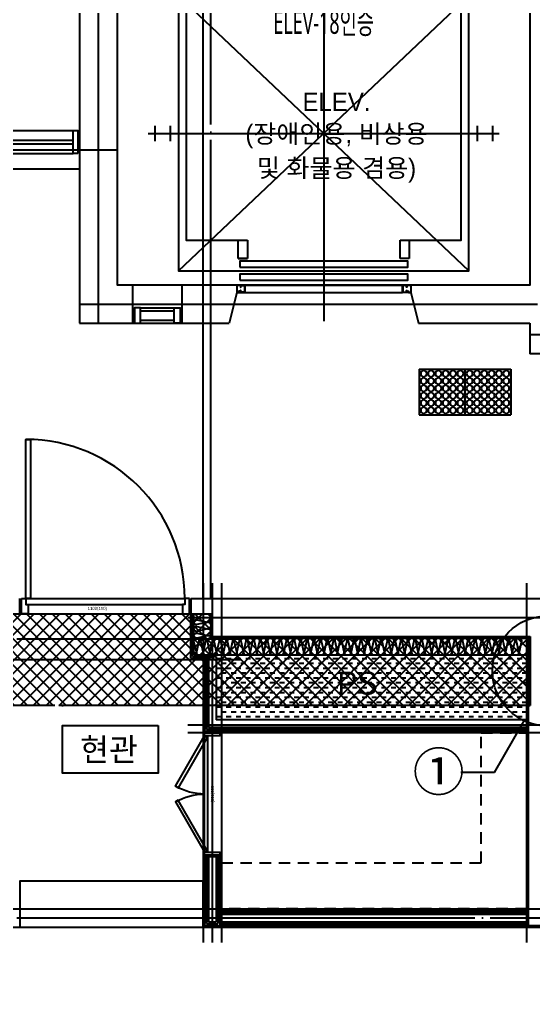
# Model space of a CAD drawing. Header units: millimetres. Extents: x -24416 to 92204, y -190080 to 23760.
# Drawn here: x 65863 to 69224, y -173739 to -167242 of the extents above; entities that cross this region are included whole.
import ezdxf
from ezdxf.enums import TextEntityAlignment as Align

# ---------------------------------------------------------------- set-up
doc = ezdxf.new("R2010")
doc.units = ezdxf.units.MM
doc.header["$LTSCALE"] = 50
for name, pattern in [('AUDIT_D_220706163347-0', [0]), ('CEN', [62, 60, -1, 0, -1]), ('HID', [2.5, 1.5, -1])]:
    doc.linetypes.add(name, pattern=pattern)
doc.layers.get('defpoints').update_dxf_attribs({"color": 139})
for name, color, linetype in [('A-SOL252', 252, 'Continuous'), ('AA-단열-바닥-욕실', 30, 'Continuous'), ('ARDM', 7, 'Continuous'), ('CEN_CON', 1, 'CEN'), ('CEN_WALL', 12, 'CEN'), ('CONC', 2, 'Continuous'), ('dan1', 7, 'HID'), ('DOOR', 4, 'Continuous'), ('ELE3_CON', 7, 'Continuous'), ('ELEV-ER', 4, 'Continuous'), ('FUR', 4, 'Continuous'), ('FUR_가전', 8, 'HID'), ('HAT', 9, 'Continuous'), ('INS', 252, 'Continuous'), ('ROM', 7, 'AUDIT_D_220706163347-0'), ('TEXT', 3, 'Continuous'), ('WAL_DRY', 7, 'Continuous'), ('WID', 4, 'Continuous'), ('WIN', 4, 'Continuous'), ('실명', 3, 'AUDIT_D_220706163347-0'), ('실명박스', 7, 'AUDIT_D_220706163347-0'), ('점형블럭', 252, 'Continuous')]:
    doc.layers.add(name, color=color, linetype=linetype)
for name, color, linetype, plot in [('AA-CEN', 1, 'CEN', False), ('AA-XXXX-MC', 153, 'AUDIT_D_220706163347-0', False), ('Def-PrintX', 147, 'Continuous', False), ('MC', 135, 'Continuous', False), ('X - 단위세대$0$0_임시', 134, 'Continuous', False)]:
    doc.layers.add(name, color=color, linetype=linetype, plot=plot)
doc.styles.add('HAUD01', font='Dotum.ttf')
doc.styles.add('HAUD02', font='Dotum.ttf', dxfattribs={"width": 0.8})
doc.styles.get("Standard").update_dxf_attribs({"font": 'txt', "bigfont": 'whgtxt.shx'})
doc.styles.add('돋움', font='Dotum.ttf')
doc.styles.add('맑은고딕', font='malgun.ttf', dxfattribs={"width": 0.9})

# ---------------------------------------------------------------- blocks, each defined once
blk = doc.blocks.new('AW 1000')
at = {"layer": 'defpoints'}
for p, q in [((-10, 150), (-10, 0)), ((1010, 150), (1010, 0))]:
    blk.add_line(p, q, dxfattribs=at)
at = {"layer": 'WIN', "color": 8}
for p, q in [((30, 150), (970, 150)), ((30, 0), (970, 0))]:
    blk.add_line(p, q, dxfattribs=at)
at = {"layer": 'WIN'}
for p, q in [((30, 87), (970, 87)), ((30, 63), (970, 63))]:
    blk.add_line(p, q, dxfattribs=at)
for points in [[(30, 0), (0, 0), (0, 150), (30, 150)], [(1000, 0), (970, 0), (970, 150), (1000, 150)]]:
    blk.add_lwpolyline(points, close=True, dxfattribs=at)
at = {"layer": 'Def-PrintX'}
blk.add_text('AW 1000', height=30, dxfattribs=at).set_placement((128, 28.4), align=Align.MIDDLE)
blk = doc.blocks.new('ELE_17(비진입)')
at = {"layer": 'CONC', "extrusion": (0, 0, -1)}
for p, q in [((-570, -991.6), (-570, -1041.6)), ((570, -991.6), (570, -1041.6))]:
    blk.add_line(p, q, dxfattribs=at)
at = {"layer": 'defpoints'}
blk.add_lwpolyline([(-1350, 1558.4), (1350, 1558.4), (1350, -991.6), (-1350, -991.6)], close=True, dxfattribs=at)
at = {"layer": 'ELEV-ER', "color": 1, "extrusion": (0, 0, -1)}
for p, q in [((0, 1229.9), (0, -1227.1)), ((700, 1038.6), (-700, 1038.5)), ((-1150, 0), (1150, 0))]:
    blk.add_line(p, q, dxfattribs=at)
at = {"layer": 'ELEV-ER', "extrusion": (0, 0, -1)}
for p, q in [((-500, 1113.5), (500, 1113.6)), ((-500, 963.5), (-500, 1113.5)), ((500, 1113.6), (500, 963.6)), ((-550, 1013.5), (-550, 1063.5)), ((-550, 1013.5), (-550, 1063.5)), ((-475, 1063.5), (-525, 1063.5)), ((-525, 1063.5), (-525, 1013.5)), ((-475, 1063.5), (-525, 1063.5)), ((-525, 1063.5), (-525, 1013.5)), ((-475, 1013.5), (-475, 1063.5)), ((-475, 1013.5), (-475, 1063.5)), ((475, 1013.6), (475, 1063.6)), ((475, 1063.6), (525, 1063.6)), ((525, 1063.6), (525, 1013.6)), ((550, 1013.6), (550, 1063.6)), ((-525, 1013.5), (-475, 1013.5)), ((-525, 1013.5), (-475, 1013.5)), ((525, 1013.6), (475, 1013.6)), ((500, 963.6), (-500, 963.5)), ((-950, -898.6), (900, 851.4)), ((950, -898.6), (-900, 851.4)), ((-1105, 50), (-1105, -50)), ((-1005, 50), (-1005, -50)), ((1005, 50), (1005, -50)), ((1105, 50), (1105, -50)), ((-560, -818.7), (-560, -698.7)), ((-500, -698.7), (-500, -818.7)), ((500, -818.6), (500, -698.6)), ((560, -698.6), (560, -818.6)), ((-560.1, -818.6), (-500.1, -818.6)), ((-500, -818.7), (-560, -818.7)), ((560, -818.6), (500, -818.6)), ((-570, -991.6), (-545, -991.6)), ((-515, -991.6), (515, -991.6)), ((545, -991.6), (570, -991.6)), ((-570, -1041.6), (-555, -1041.6)), ((-515, -1041.6), (515, -1041.6)), ((555, -1041.6), (570, -1041.6))]:
    blk.add_line(p, q, dxfattribs=at)
for points in [[(950, 901.4), (950, -898.6), (-950, -898.6), (-950, 901.4)], [(542, -994.6), (518, -994.6), (518, -1038.6), (542, -1038.6), (542, -1026.6), (545, -1026.6), (545, -1041.6), (515, -1041.6), (515, -991.6), (545, -991.6), (545, -1006.6), (542, -1006.6)], [(-542, -994.6), (-518, -994.6), (-518, -1038.6), (-542, -1038.6), (-542, -1026.6), (-545, -1026.6), (-545, -1041.6), (-515, -1041.6), (-515, -991.6), (-545, -991.6), (-545, -1006.6), (-542, -1006.6)]]:
    blk.add_lwpolyline(points, close=True, dxfattribs=at)
blk.add_lwpolyline([(-500, -698.6), (-900, -698.6), (-900, 851.4), (900, 851.4), (900, -698.6), (500, -698.7)], dxfattribs=at)
at = {"layer": 'ELEV-ER'}
for points in [[(-550, -875.7), (550, -875.7), (550, -835.7), (-550, -835.7)], [(-550, -960.7), (550, -960.7), (550, -920.7), (-550, -920.7)], [(-555, -1041.6), (-545, -1041.6), (-545, -1031.6), (-555, -1031.6)], [(555, -1041.6), (545, -1041.6), (545, -1031.6), (555, -1031.6)]]:
    blk.add_lwpolyline(points, close=True, dxfattribs=at)
at = {"layer": 'defpoints', "extrusion": (0, 0, -1), "style": '맑은고딕', "text_generation_flag": 2, "width": 0.6}
blk.add_text('ELEV-18인승', height=150, dxfattribs=at).set_placement((0, 801.3), align=Align.TOP_CENTER)
blk = doc.blocks.new('점형블럭 300x300')
at = {"layer": '점형블럭'}
for p, q in [((-150, 150), (-150, -150)), ((150, 150), (-150, 150)), ((150, 150), (150, -150)), ((150, -150), (-150, -150))]:
    blk.add_line(p, q, dxfattribs=at)
for centre in [(-120, 120), (-72, 120), (-24, 120), (24, 120), (72, 120), (120, 120), (-120, 72), (-72, 72), (-24, 72), (24, 72), (72, 72), (120, 72), (-120, 24), (-72, 24), (-24, 24), (24, 24), (72, 24), (120, 24), (-120, -24), (-120, -72), (-72, -24), (-72, -72), (-24, -24), (-24, -72), (24, -24), (24, -72), (72, -24), (72, -72), (120, -24), (120, -72), (-120, -120), (-72, -120), (-24, -120), (24, -120), (72, -120), (120, -120)]:
    blk.add_circle(centre, 20, dxfattribs=at)
blk = doc.blocks.new('A$C6A5147ED')
at = {"layer": 'WID', "color": 9}
for p, q in [((40, 100), (260, 100)), ((40, 0), (260, 0))]:
    blk.add_line(p, q, dxfattribs=at)
at = {"layer": 'WID'}
for p, q in [((40, 80), (260, 80)), ((40, 20), (260, 20))]:
    blk.add_line(p, q, dxfattribs=at)
at = {"layer": 'WID', "color": 6, "elevation": 0}
for points in [[(0, 0), (40, 0), (40, 100), (0, 100)], [(300, 0), (260, 0), (260, 100), (300, 100)]]:
    blk.add_lwpolyline(points, close=True, dxfattribs=at)
blk = doc.blocks.new('CO-101-23F', base_point=(132164.9, -37223.7))
at = {"layer": 'CEN_CON'}
for p, q in [((135299.9, -35423.7), (135299.9, -32373.7)), ((132794.9, -34288.7), (135424.9, -34288.7)), ((135174.9, -35298.7), (138374.9, -35298.7)), ((144914.9, -35498.7), (138124.9, -35498.7))]:
    blk.add_line(p, q, dxfattribs=at)
at = {"layer": 'CONC', "color": 2}
for p, q in [((135174.9, -32373.7), (135174.9, -35423.7)), ((135424.9, -35173.7), (135424.9, -32623.7)), ((138124.9, -32623.7), (138124.9, -35173.7)), ((136204.9, -35173.7), (135424.9, -35173.7)), ((138124.9, -35173.7), (137344.9, -35173.7)), ((135174.9, -35423.7), (136154.9, -35423.7)), ((137394.9, -35423.7), (138124.9, -35423.7)), ((138124.9, -35423.7), (138124.9, -35623.7)), ((139724.9, -35623.7), (138124.9, -35623.7))]:
    blk.add_line(p, q, dxfattribs=at)
at = {"layer": 'CONC'}
for p, q in [((136204.9, -35223.7), (136154.9, -35423.7)), ((137344.9, -35223.7), (137394.9, -35423.7))]:
    blk.add_line(p, q, dxfattribs=at)
at = {"layer": 'ELE3_CON'}
blk.add_line((134154.9, -34413.7), (135174.9, -34413.7), dxfattribs=at)
at = {"layer": 'WID', "color": 6}
for p, q in [((135524.9, -35423.7), (135524.9, -35173.7)), ((135844.9, -35173.7), (135844.9, -35423.7))]:
    blk.add_line(p, q, dxfattribs=at)
for name, p in [('ELE_17(비진입)', (136774.9, -34182.1)), ('A$C6A5147ED', (135534.9, -35423.7))]:
    blk.add_blockref(name, p)
at = {"layer": 'WIN'}
blk.add_blockref('AW 1000', (134164.9, -34313.7), dxfattribs=at)
at = {"layer": '점형블럭', "extrusion": (0, 0, -1), "zscale": -1}
for p in [(-137549.9, -35873.7), (-137849.9, -35873.7)]:
    blk.add_blockref('점형블럭 300x300', p, dxfattribs=at)
blk = doc.blocks.new('DOOR-800(100)')
at = {"layer": 'DOOR'}
for points in [[(359.1, 272.7), (349.1, 290), (20, 100), (30, 82.7)], [(440.9, 272.7), (450.9, 290), (780, 100), (770, 82.7)], [(20, 100), (0, 100), (0, 0), (20, 0)], [(780, 80), (780, 100), (20, 100), (20, 80)], [(800, 100), (780, 100), (780, 0), (800, 0)]]:
    blk.add_lwpolyline(points, close=True, dxfattribs=at)
for centre, start, end in [((20, 100), 0, 30), ((780, 100), 150, 180)]:
    blk.add_arc(centre, 380, start, end, dxfattribs=at)
at = {"layer": 'X - 단위세대$0$0_임시'}
for p, q in [((-10, 0), (-10, 100)), ((810, 0), (810, 100))]:
    blk.add_line(p, q, dxfattribs=at)
at = {"layer": 'X - 단위세대$0$0_임시', "style": 'HAUD02'}
blk.add_text('800(100)', height=20, dxfattribs=at).set_placement((400.3, 46.2), align=Align.MIDDLE)
blk = doc.blocks.new('insul1')
blk.add_lwpolyline([(0, 0, 0.480617), (0.146, 0.183), (0.004, 0.817, -1.249969), (0.296, 0.817), (0.154, 0.183, 0.480617), (0.3, 0, 0.480617)], format="xyb")
blk = doc.blocks.new('FSD-1100(100)')
at = {"layer": 'DOOR'}
for p, q in [((30, 100), (1070, 100)), ((45, 60), (1055, 60)), ((45, 0), (1055, 0))]:
    blk.add_line(p, q, dxfattribs=at)
blk.add_lwpolyline([(30, 100), (30, 1140), (60, 1140), (60, 100), (30, 100)], dxfattribs=at)
for points in [[(0, 100), (30, 100), (30, 60), (45, 60), (45, 0), (0, 0)], [(1100, 100), (1070, 100), (1070, 60), (1055, 60), (1055, 0), (1100, 0)]]:
    blk.add_lwpolyline(points, close=True, dxfattribs=at)
blk.add_arc((30, 100), 1040, 0, 90, dxfattribs=at)
at = {"layer": 'X - 단위세대$0$0_임시'}
for p, q in [((-10, 0), (-10, 100)), ((1110, 0), (1110, 100))]:
    blk.add_line(p, q, dxfattribs=at)
at = {"layer": 'X - 단위세대$0$0_임시', "style": 'HAUD02'}
blk.add_text('1100(100)', height=20, dxfattribs=at).set_placement((497.5, 32.2), align=Align.MIDDLE)
blk = doc.blocks.new('U-131B(확장)', base_point=(284085.3, -109269.8))
at = {"layer": 'A-SOL252'}
h = blk.add_hatch(dxfattribs=at)
h.set_pattern_fill('DASH', color=256, scale=10, style=0)
h.paths.add_polyline_path([(296850.3, -102789.8), (298895.3, -102789.8), (298895.3, -102364.8), (296850.3, -102364.8)])
at = {"layer": 'CEN_CON'}
for p, q in [((296665.3, -102119.8), (299020.3, -102119.8)), ((292445.3, -102259.8), (297015.3, -102259.8))]:
    blk.add_line(p, q, dxfattribs=at)
at = {"layer": 'CEN_WALL'}
for p, q in [((296825.3, -101894.8), (296825.3, -104244.8)), ((299020.3, -102824.8), (296665.3, -102824.8)), ((292445.3, -104084.8), (299020.3, -104084.8))]:
    blk.add_line(p, q, dxfattribs=at)
at = {"layer": 'CONC'}
for p, q in [((296685.3, -101994.8), (299145.3, -101994.8)), ((296685.3, -101994.8), (296685.3, -102094.8)), ((296685.3, -102094.8), (296825.3, -102094.8)), ((296825.3, -102094.8), (296825.3, -102244.8)), ((296825.3, -102244.8), (298908.3, -102244.8)), ((298908.3, -102244.8), (298908.3, -102694.8)), ((298895.3, -104134.8), (298895.3, -102694.8)), ((298895.3, -102694.8), (298908.3, -102694.8)), ((298895.3, -104134.8), (299095.3, -104134.8))]:
    blk.add_line(p, q, dxfattribs=at)
at = {"layer": 'dan1'}
blk.add_lwpolyline([(298895.3, -102694.8), (292755.3, -102694.8)], dxfattribs=at)
at = {"layer": 'FUR'}
blk.add_lwpolyline([(296765.3, -103844.8), (295565.3, -103844.8), (295565.3, -104144.8), (296765.3, -104144.8)], close=True, dxfattribs=at)
at = {"layer": 'FUR_가전'}
blk.add_lwpolyline([(296885.3, -103724.8), (298585.3, -103724.8), (298585.3, -102874.8), (298885.3, -102874.8), (298885.3, -104024.8), (296885.3, -104024.8)], close=True, dxfattribs=at)
at = {"layer": 'INS'}
for p, q in [((296705.3, -102364.8), (296705.3, -102094.8)), ((296815.3, -102094.8), (296815.3, -102254.8)), ((296815.3, -102254.8), (298895.3, -102254.8)), ((298895.3, -102694.8), (298895.3, -102244.8)), ((296705.3, -102364.8), (298895.3, -102364.8))]:
    blk.add_line(p, q, dxfattribs=at)
at = {"layer": 'MC'}
for p, q in [((296765.3, -101894.8), (296765.3, -104244.8)), ((296885.3, -101894.8), (296885.3, -104244.8)), ((298885.3, -104244.8), (298885.3, -101894.8)), ((292445.3, -102394.8), (297015.3, -102394.8)), ((299020.3, -102874.8), (296665.3, -102874.8)), ((292445.3, -104024.8), (299020.3, -104024.8)), ((292445.3, -104144.8), (299020.3, -104144.8))]:
    blk.add_line(p, q, dxfattribs=at)
at = {"layer": 'WAL_DRY'}
for p, q in [((296685.3, -102384.8), (296685.3, -102094.8)), ((296695.3, -102374.8), (296695.3, -102094.8)), ((296685.3, -102384.8), (296775.3, -102384.8)), ((296695.3, -102374.8), (296775.3, -102374.8)), ((296775.3, -102374.8), (296775.3, -102864.8)), ((296775.3, -102374.8), (296850.3, -102374.8)), ((296787.8, -102374.8), (296787.8, -102852.3)), ((296800.3, -102374.8), (296800.3, -102839.8)), ((296850.3, -102374.8), (296850.3, -102789.8)), ((298895.3, -102852.3), (296787.8, -102852.3)), ((298895.3, -102839.8), (296800.3, -102839.8)), ((298895.3, -102789.8), (296850.3, -102789.8)), ((298895.3, -102864.8), (296775.3, -102864.8)), ((296775.3, -103674.8), (296775.3, -104134.8)), ((296787.8, -103674.8), (296787.8, -104122.3)), ((296800.3, -103674.8), (296800.3, -104109.8)), ((296850.3, -103674.8), (296850.3, -104109.8)), ((296862.8, -103674.8), (296862.8, -104122.3)), ((296875.3, -103674.8), (296875.3, -104134.8)), ((296875.3, -104034.8), (298895.3, -104034.8)), ((296875.3, -104047.3), (298895.3, -104047.3)), ((296875.3, -104059.8), (298895.3, -104059.8)), ((296775.3, -104134.8), (296875.3, -104134.8)), ((296787.8, -104122.3), (296862.8, -104122.3)), ((296800.3, -104109.8), (296850.3, -104109.8)), ((296875.3, -104109.8), (298895.3, -104109.8)), ((296875.3, -104122.3), (298895.3, -104122.3)), ((296875.3, -104134.8), (298895.3, -104134.8))]:
    blk.add_line(p, q, dxfattribs=at)
at = {"layer": 'DOOR'}
blk.add_blockref('FSD-1100(100)', (295575.3, -102094.8), dxfattribs=at)
at = {"layer": 'DOOR', "xscale": -1.000000000000001, "rotation": 90}
blk.add_blockref('DOOR-800(100)', (296875.3, -102874.8), dxfattribs=at)
at = {"layer": 'INS', "xscale": 110.0000000000001, "yscale": 110.0000000000001, "zscale": 110.0000000000001, "rotation": 90, "row_count": 1, "column_count": 3, "row_spacing": -1.577721810442024e-30, "column_spacing": 44.00000000000004}
blk.add_blockref('insul1', (296815.3, -102254.8), dxfattribs=at)
at = {"layer": 'INS', "xscale": 110, "yscale": 110, "zscale": 110, "row_count": 1, "column_count": 49, "row_spacing": 0, "column_spacing": 44}
blk.add_blockref('insul1', (296705.3, -102364.8), dxfattribs=at)
blk = doc.blocks.new('A$C415C5DAF')
at = {"layer": 'AA-XXXX-MC'}
blk.add_line((54577.3, -189403), (54577.3, -184253), dxfattribs=at)
at = {"layer": 'CEN_CON'}
blk.add_line((54627.3, -189403), (54627.3, -184253), dxfattribs=at)
at = {"layer": '실명박스'}
blk.add_lwpolyline([(54282.6, -190233.8), (54282.6, -190546.3), (53657.6, -190546.3), (53657.6, -190233.8)], close=True, dxfattribs=at)
at = {"layer": 'ROM', "color": 3, "style": 'HAUD01'}
for s, height, p in [('ELEV.', 120, (55451.1, -186154.3)), ('(장애인용, 비상용', 120, (55451.1, -186373.9)), ('및 화물용 겸용)', 120, (55451.1, -186597.8)), ('PS', 150, (55588, -189957.6))]:
    blk.add_text(s, height=height, dxfattribs=at).set_placement(p, align=Align.MIDDLE)
at = {"layer": '실명', "style": 'HAUD01'}
blk.add_text('현관', height=150, dxfattribs=at).set_placement((53960.9, -190388.2), align=Align.MIDDLE)
blk = doc.blocks.new('A$C1CAF0AFA')
at = {"layer": 'HAT'}
h = blk.add_hatch(dxfattribs=at)
h.set_pattern_fill('_USER', color=5, scale=60, angle=45, double=1, pattern_type=0)
h.set_pattern_definition([(45, (0, -53460), (-42.426407, 42.426407), []), (135, (0, -53460), (-42.426407, -42.426407), [])])
h.paths.add_polyline_path([(80002.7, -194400.9), (80002.7, -201860.9), (69442.7, -201860.9), (69442.7, -198225.9), (66252.7, -198225.9), (66252.7, -201860.9), (58492.7, -201860.9), (58492.7, -200370.9), (54632.7, -200370.9), (54632.7, -192515.9), (56752.7, -192515.9), (56752.7, -193930.9), (59252.7, -193930.9), (59252.7, -191925.9), (62992.7, -191925.9), (62992.7, -195035.9), (65722.7, -195035.9), (65722.7, -194885.9), (67122.7, -194885.9), (67122.7, -195035.9), (69192.7, -195035.9), (69192.7, -195485.9), (63052.7, -195485.9), (63052.7, -195155.9), (62852.7, -195155.9), (62852.7, -195485.9), (62542.7, -195485.9), (62542.7, -192375.9), (59702.7, -192375.9), (59702.7, -194380.9), (58632.7, -194380.9), (58632.7, -194090.9), (58432.7, -194090.9), (58432.7, -194380.9), (56302.7, -194380.9), (56302.7, -192965.9), (55082.7, -192965.9), (55082.7, -199920.9), (58432.7, -199920.9), (58432.7, -200210.9), (58632.7, -200210.9), (58632.7, -199920.9), (58942.7, -199920.9), (58942.7, -201410.9), (65802.7, -201410.9), (65802.7, -197775.9), (69892.7, -197775.9), (69892.7, -201410.9), (79552.7, -201410.9), (79552.7, -194850.9), (78932.7, -194850.9), (78932.7, -191510.9), (76442.7, -191510.9), (76442.7, -195485.9), (76132.7, -195485.9), (76132.7, -195163.4), (75932.7, -195163.4), (75932.7, -195485.9), (69442.7, -195485.9), (69442.7, -195035.9), (75992.7, -195035.9), (75992.7, -191060.9), (79382.7, -191060.9), (79382.7, -194400.9)])
at = {"layer": 'AA-CEN', "color": 4}
blk.add_lwpolyline([(59252.7, -191925.9), (62992.7, -191925.9), (62992.7, -195035.9), (65722.7, -195035.9), (65722.7, -194885.9), (67122.7, -194885.9), (67122.7, -195035.9), (69192.7, -195035.9), (69192.7, -195485.9), (63052.7, -195485.9), (63052.7, -195155.9), (62852.7, -195155.9), (62852.7, -195485.9), (62542.7, -195485.9), (62542.7, -192375.9), (59702.7, -192375.9)], dxfattribs=at)
blk = doc.blocks.new('A$C45F312F6')
at = {"layer": 'ARDM', "color": 3}
blk.add_lwpolyline([(69162.9, -195585.9), (68967.9, -195924.2), (68750.4, -195924.2)], dxfattribs=at)
blk.add_circle((69317.7, -195260.9), 360, dxfattribs=at)
at = {"layer": 'TEXT', "style": '돋움'}
blk.add_text('①', height=250, dxfattribs=at).set_placement((68605.3, -196045.4), align=Align.CENTER)

msp = doc.modelspace()

# ---------------------------------------------------------------- block references
for name, p in [('A$C45F312F6', (0, 23760)), ('CO-101-23F', (63242.7, -171025.9)), ('U-131B(확장)', (54382.7, -178300.9))]:
    msp.add_blockref(name, p)
at = {"layer": 'AA-단열-바닥-욕실'}
msp.add_blockref('A$C1CAF0AFA', (0, 23760), dxfattribs=at)
at = {"layer": '실명박스'}
msp.add_blockref('A$C415C5DAF', (12485.4, 18377.1), dxfattribs=at)

doc.saveas('drawing.dxf')
